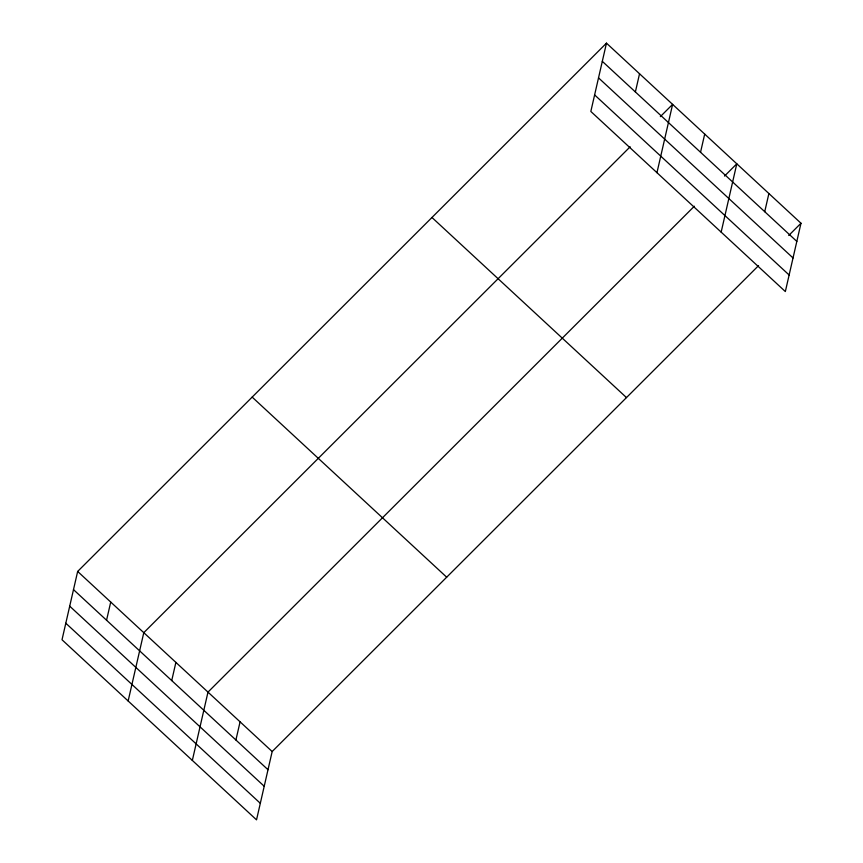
<?xml version="1.0" encoding="UTF-8"?>
<svg xmlns="http://www.w3.org/2000/svg" width="863" height="863" viewBox="0 0 863 863"><rect width="100%" height="100%" fill="white"/><g stroke="black" fill="none" stroke-linecap="round" stroke-linejoin="round"><path stroke-width="1.29" d="M606.473 43.15L590.831 111.456L785.341 291.554L800.983 223.237L606.473 43.15L77.659 571.446L62.017 639.763L256.527 819.85L272.169 751.544L758.545 265.642M106.559 620.238L110.723 602.061M128.145 700.993L143.787 632.676L630.163 146.786M171.726 680.573L175.89 662.396M192.341 760.422L207.983 692.115L694.348 206.214M235.912 740.001L240.076 721.824M635.384 91.942L639.537 73.765M656.959 172.686L672.611 104.38L660.346 116.634M700.54 152.276L704.704 134.099M721.155 232.125L736.797 163.808L724.532 176.063M764.726 211.705L768.89 193.528M788.728 235.491L800.983 223.237M602.309 61.327L796.829 241.413M598.523 77.875L793.032 257.961M594.618 94.919L789.127 275.006M431.964 217.487L626.473 397.584M252.169 397.109L446.678 577.196M77.659 571.446L272.169 751.544M73.495 589.623L268.005 769.72M69.709 606.171L264.218 786.258M65.804 623.215L260.313 803.302"/></g></svg>
